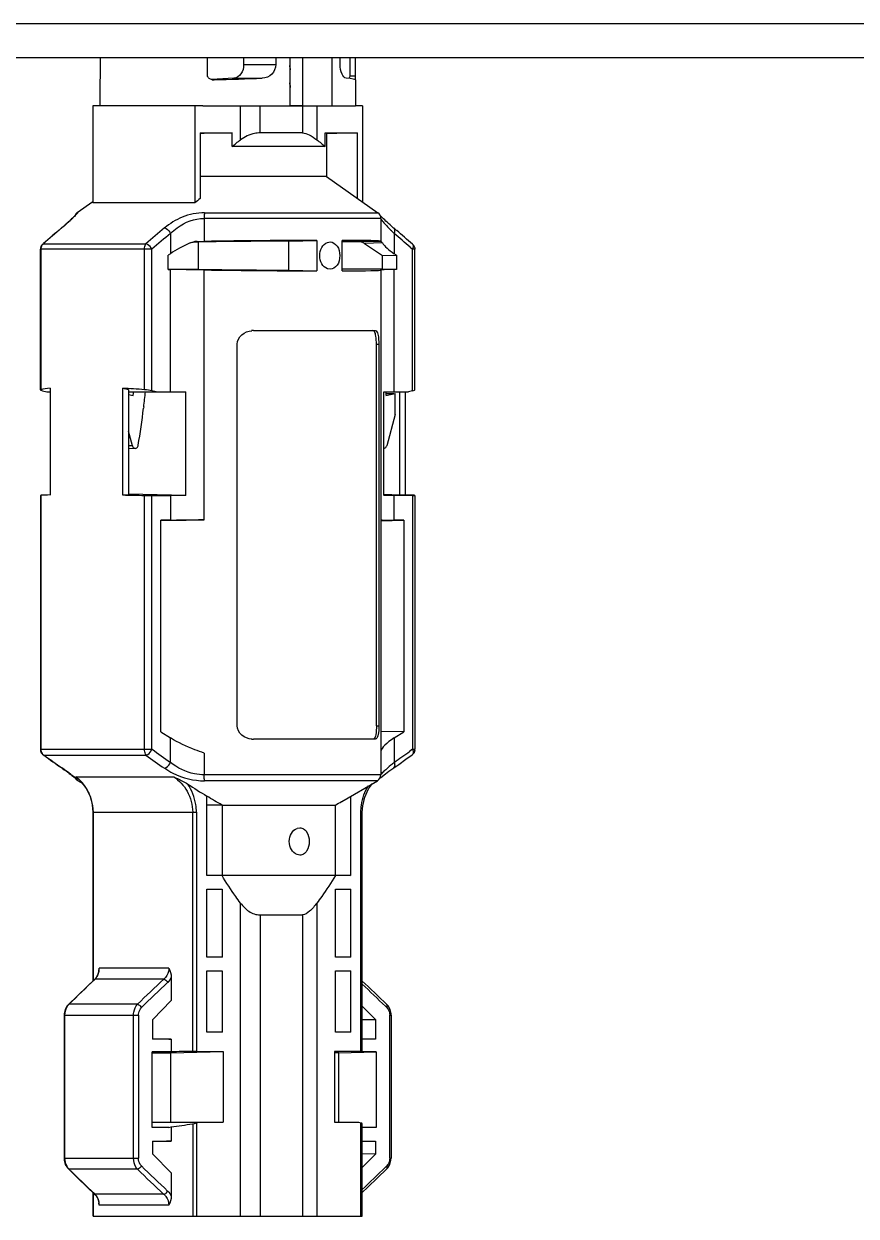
# Model space of a CAD drawing. Header units: millimetres. Extents: x 10297564 to 11610295, y -9287743 to -8409454.
# Drawn here: x 10487230 to 10488456, y -9102370 to -9100614 of the extents above; entities that cross this region are included whole.
import ezdxf

# ---------------------------------------------------------------- set-up
doc = ezdxf.new("R2010")
doc.units = ezdxf.units.MM
doc.header["$LTSCALE"] = 100
doc.layers.add('-0', color=7, linetype='Continuous')

# ---------------------------------------------------------------- blocks, each defined once
blk = doc.blocks.new('인버터 외형도')
at = {"layer": '-0', "linetype": 'Continuous'}
for p, q in [((99025.7, 35682.6), (86444.8, 35682.6)), ((99025.7, 35645), (86444.8, 35645)), ((88651.5, 35645), (88651.5, 35625.3)), ((88770.2, 35625.3), (88770.2, 35645)), ((88810.1, 35644.8), (88810.1, 35637.7)), ((88810.1, 35637.7), (88845.5, 35637.7)), ((88845.5, 35644.8), (88845.5, 35637.7)), ((88861.1, 35645), (88861.1, 35592.2)), ((88875.1, 35645), (88875.1, 35592.2)), ((88907.8, 35592.2), (88907.8, 35645)), ((88916.8, 35637.7), (88916.8, 35644.8)), ((88927.3, 35645), (88927.3, 35625.3)), ((88933.3, 35645), (88933.3, 35625.3)), ((88861.1, 35632), (88862, 35632)), ((88927.3, 35625.3), (88933.3, 35625.3)), ((88651.3, 35620.8), (88651.3, 35592.2)), ((88651.3, 35620.8), (88651.3, 35620.8)), ((88799.4, 35622.6), (88774.5, 35621.2)), ((88777.4, 35620.8), (88777.1, 35620.8)), ((88777.1, 35620.8), (88777.4, 35620.8)), ((88799.4, 35622.6), (88830.7, 35622.6)), ((88933.5, 35620.8), (88933.5, 35620.8)), ((88933.5, 35620.8), (88933.5, 35592.2)), ((88765, 35592.2), (88643.4, 35592.2)), ((88643.4, 35592.2), (88643.4, 35484.9)), ((88756.1, 35592.2), (88756.1, 35484.9)), ((88765, 35592.2), (88933.5, 35592.2)), ((88806.7, 35554.5), (88806.7, 35592.2)), ((88828.3, 35562.1), (88828.3, 35592.2)), ((88875.1, 35592.2), (88861.1, 35592.2)), ((88875.1, 35592.2), (88875.1, 35562.1)), ((88890.9, 35592.2), (88890.9, 35554.5)), ((88941.5, 35592.2), (88933.5, 35592.2)), ((88941.5, 35592.2), (88941.5, 35485.9)), ((88762.1, 35562.1), (88797.3, 35562.1)), ((88762.1, 35562.1), (88762.1, 35489.6)), ((88797.3, 35547), (88797.3, 35562.1)), ((88875.1, 35562.1), (88828.3, 35562.1)), ((88900.3, 35562.1), (88935.5, 35562.1)), ((88900.3, 35547), (88900.3, 35562.1)), ((88935.5, 35562.1), (88901.5, 35561.2)), ((88901.5, 35561.9), (88901.5, 35513.9)), ((88935.5, 35562.1), (88935.5, 35490.1)), ((88900.3, 35547), (88797.3, 35547)), ((88901.5, 35513.9), (88762.1, 35513.9)), ((88901.5, 35513.9), (88958.5, 35474)), ((88643.4, 35485.9), (88626.3, 35474)), ((88756.1, 35484.9), (88643.4, 35484.9)), ((88624.6, 35471.7), (88623.9, 35471)), ((88626.3, 35474), (88626.5, 35474)), ((88961.7, 35467.8), (88766.4, 35467.8)), ((88766.4, 35467.8), (88766.4, 35442.3)), ((88766.9, 35474), (88958.5, 35474)), ((88961.7, 35467.8), (88961.7, 35442.5)), ((88964.7, 35467.1), (88962.8, 35469)), ((88608.6, 35456.8), (88609.3, 35457.2)), ((88609, 35457.1), (88608.6, 35456.8)), ((88608.7, 35456.7), (88609.3, 35457.2)), ((88976.2, 35456.8), (88979.1, 35454.3)), ((88588.8, 35439.9), (88588.1, 35439.3)), ((88588.1, 35439.3), (88589, 35439.8)), ((88589, 35439.8), (88702, 35439.8)), ((88729.3, 35451.1), (88729.3, 35428.7)), ((88754.4, 35441.7), (88760.4, 35441.7)), ((88758.8, 35442.2), (88759.2, 35442.3)), ((88758.8, 35442.3), (88759.2, 35442.3)), ((88760.4, 35411.6), (88760.4, 35441.7)), ((88859.9, 35442.6), (88891, 35443.4)), ((88859.9, 35410.6), (88859.9, 35442.6)), ((88891, 35443.4), (88891, 35409.8)), ((88902.8, 35441.2), (88905.7, 35441.7)), ((88919, 35409.8), (88919, 35443.4)), ((88938.5, 35441.7), (88919, 35441.7)), ((88961.7, 35442.3), (88938.5, 35441.7)), ((88963.4, 35440.6), (88943.5, 35440.1)), ((88943.5, 35440.1), (88963.5, 35426.6)), ((88961.5, 35442.3), (88961.4, 35442.3)), ((88961.7, 35442.5), (88961.5, 35442.3)), ((88976.4, 35451.1), (88976.4, 35428.7)), ((88708.8, 35433.6), (88585.5, 35433.6)), ((88585.5, 35278.5), (88585.5, 35433.6)), ((88585.9, 35433.6), (88585.9, 35278.5)), ((88700.6, 35278.5), (88700.6, 35433.6)), ((88708.8, 35277.3), (88708.8, 35433.6)), ((88729.3, 35428.7), (88726.7, 35427)), ((88726.7, 35411.2), (88726.7, 35427)), ((88963.5, 35426.6), (88978.9, 35427)), ((88963.5, 35411.6), (88963.5, 35426.6)), ((88978.9, 35427), (88976.4, 35428.7)), ((88978.9, 35427), (88978.9, 35411.2)), ((88993.9, 35436.1), (88996.8, 35433.6)), ((88999.3, 35433.6), (88996.8, 35433.6)), ((88996.8, 35277.3), (88996.8, 35433.6)), ((88999.3, 35278.2), (88999.3, 35433.6)), ((88726.7, 35411.6), (88760.4, 35411.6)), ((88726.7, 35411.2), (88729.3, 35411.2)), ((88729.3, 35276.1), (88729.3, 35411.2)), ((88766.4, 35134.8), (88766.4, 35410.9)), ((88859.9, 35410.6), (88891, 35409.8)), ((88905.7, 35411.6), (88902.8, 35412.1)), ((88963.5, 35411.6), (88919, 35411.6)), ((88961.7, 35410.8), (88961.5, 35410.9)), ((88961.5, 35410.9), (88961.5, 35410.9)), ((88961.7, 35410.8), (88961.7, 34853.1)), ((88978.9, 35411.2), (88963.5, 35411.6)), ((88978.9, 35411.2), (88976.4, 35411.2)), ((88976.4, 35276.1), (88976.4, 35411.2)), ((88821.1, 35343.8), (88955.3, 35343.8)), ((88802.8, 34907.4), (88802.8, 35328.8)), ((88956.8, 35328.8), (88959.4, 35328.8)), ((88956.8, 34907.4), (88956.8, 35328.8)), ((88959.4, 35328.8), (88959.4, 34907.4)), ((88585.9, 35278.5), (88585.5, 35278.2)), ((88588, 35277.3), (88592.8, 35276.1)), ((88592.8, 35276.1), (88596.3, 35276.1)), ((88596.3, 35280.1), (88596.3, 35162.2)), ((88676.8, 35280.1), (88682.8, 35278.6)), ((88676.8, 35162.2), (88676.8, 35280.1)), ((88682.8, 35278.6), (88682.8, 35162.2)), ((88682.8, 35276.1), (88746.1, 35276.1)), ((88682.8, 35273.3), (88688, 35272.1)), ((88713.6, 35276.1), (88708.8, 35277.3)), ((88746.1, 35161.6), (88746.1, 35276.1)), ((88965.1, 35276.1), (88992.1, 35276.1)), ((88965.1, 35161.6), (88965.1, 35276.1)), ((88967, 35274.5), (88976.4, 35274.5)), ((88967.3, 35272.1), (88977.5, 35274.5)), ((88977.5, 35251.3), (88977.5, 35274.5)), ((88982.5, 35162.2), (88982.5, 35276.1)), ((88988.6, 35276.1), (88988.6, 35162.2)), ((88996.8, 35277.3), (88992.1, 35276.1)), ((88699.7, 35259.5), (88699.5, 35258)), ((88977.5, 35251.3), (88968.1, 35216.7)), ((88687.2, 35216.7), (88682.8, 35232.7)), ((88687.2, 35216.7), (88682.8, 35216.5)), ((88690.4, 35213.7), (88682.8, 35213.3)), ((88746.1, 35161.6), (88682.9, 35163.2)), ((88585.5, 35161.7), (88585.9, 35161.8)), ((88585.5, 35161.7), (88585.5, 34881.3)), ((88585.9, 35161.8), (88585.9, 34881.3)), ((88682.8, 35162.2), (88676.8, 35162.2)), ((88700.6, 34881.3), (88700.6, 35161.8)), ((88708.8, 35161.7), (88729.3, 35161.7)), ((88708.8, 34881.3), (88708.8, 35161.7)), ((88729.3, 35161.7), (88729.3, 35134.5)), ((88982.5, 35162.2), (88965.1, 35162.7)), ((88996.8, 35161.7), (88976.4, 35161.7)), ((88976.4, 35134.5), (88976.4, 35161.7)), ((88988.6, 35162.2), (88982.5, 35162.2)), ((88996.8, 35161.7), (88996.8, 34881.3)), ((88998.9, 35161.8), (88999.3, 35161.7)), ((88999.3, 35161.7), (88999.3, 34881.3)), ((88729.3, 35134.5), (88718.6, 35134.5)), ((88718.6, 34900.6), (88718.6, 35134.5)), ((88961.7, 35133.8), (88987, 35134.5)), ((88987, 35134.5), (88976.4, 35134.5)), ((88987, 35134.5), (88987, 34900.6)), ((88718.6, 34900.6), (88729.3, 34893.9)), ((88956.8, 34907.4), (88959.4, 34907.4)), ((88987, 34900.6), (88961.7, 34901)), ((88976.4, 34893.9), (88987, 34900.6)), ((88729.3, 34866.9), (88729.3, 34893.9)), ((88955.3, 34892.4), (88821.1, 34892.4)), ((88976.4, 34893.9), (88976.4, 34866.9)), ((88585.5, 34881.3), (88708.8, 34881.3)), ((88589.5, 34874.8), (88588.7, 34875.2)), ((88589.4, 34874.7), (88588.7, 34875.2)), ((88589.5, 34874.8), (88702.2, 34874.8)), ((88766.4, 34877.2), (88766.4, 34853.1)), ((88996.8, 34881.3), (88993.5, 34878.9)), ((88996.8, 34881.3), (88999.3, 34881.3)), ((88609.8, 34860.4), (88609.2, 34860.8)), ((88609.8, 34860.4), (88609.2, 34860.7)), ((88609.2, 34860.7), (88609.8, 34860.3)), ((88609.8, 34860.3), (88611.9, 34858.8)), ((88624.1, 34849.4), (88624.3, 34849.2)), ((88624.3, 34849.2), (88624.9, 34848.6)), ((88626, 34849.8), (88624.6, 34850.9)), ((88624.6, 34850.9), (88732.8, 34850.9)), ((88624.9, 34848.6), (88625, 34848.6)), ((88626, 34849.8), (88630.4, 34845.8)), ((88961.7, 34853.1), (88766.4, 34853.1)), ((88963.1, 34851.4), (88965.2, 34853.1)), ((88632.2, 34843.5), (88626.9, 34846.6)), ((88627.1, 34846.6), (88626.9, 34846.6)), ((88957.9, 34846.6), (88767, 34846.6)), ((88918.4, 34823.7), (88957.9, 34846.6)), ((88948.2, 34837.7), (88952.6, 34843.5)), ((88769.4, 34741.9), (88769.4, 34829.6)), ((88928.2, 34829.6), (88928.2, 34741.9)), ((88643.7, 34811.8), (88757.9, 34811.8)), ((88643.7, 34625.4), (88643.7, 34811.8)), ((88643.7, 34811.8), (88643.7, 34625.5)), ((88753.8, 34547.7), (88753.8, 34811.8)), ((88757.9, 34811.8), (88757.9, 34547.7)), ((88786.2, 34819.8), (88769.4, 34819.5)), ((88786.2, 34819.8), (88911.4, 34819.8)), ((88786.2, 34819.8), (88786.2, 34741.9)), ((88911.4, 34741.9), (88911.4, 34819.8)), ((88939.7, 34811.8), (88941.1, 34811.8)), ((88939.7, 34547.7), (88939.7, 34811.8)), ((88941.1, 34547.7), (88941.1, 34811.8)), ((88869.3, 34794.1), (88872.2, 34794.6)), ((88872.2, 34764.5), (88869.3, 34765)), ((88769.4, 34742.3), (88786.2, 34741.9)), ((88928.2, 34741.9), (88769.4, 34741.9)), ((88911.4, 34742.3), (88928.2, 34741.9)), ((88769.4, 34726.4), (88786.2, 34726.8)), ((88769.4, 34726.8), (88786.2, 34726.8)), ((88769.4, 34651.6), (88769.4, 34726.8)), ((88786.2, 34726.8), (88786.2, 34651.6)), ((88928.2, 34726.8), (88911.4, 34726.4)), ((88911.4, 34726.8), (88928.2, 34726.8)), ((88911.4, 34651.6), (88911.4, 34726.8)), ((88928.2, 34726.8), (88928.2, 34651.6)), ((88806.7, 34365.7), (88806.7, 34711.4)), ((88890.9, 34711.4), (88890.9, 34365.7)), ((88828.3, 34698.4), (88875.1, 34698.4)), ((88828.3, 34698.4), (88828.3, 34365.7)), ((88875.1, 34698.4), (88875.1, 34365.7)), ((88769.4, 34652), (88786.2, 34651.6)), ((88786.2, 34651.6), (88769.4, 34651.6)), ((88911.4, 34652), (88928.2, 34651.6)), ((88928.2, 34651.6), (88911.4, 34651.6)), ((88650.2, 34636.8), (88650.6, 34639.5)), ((88727.4, 34639.5), (88650.6, 34639.5)), ((88769.4, 34636.1), (88786.2, 34636.5)), ((88769.4, 34636.5), (88786.2, 34636.5)), ((88769.4, 34568.8), (88769.4, 34636.5)), ((88786.2, 34636.5), (88786.2, 34568.8)), ((88928.2, 34636.5), (88911.4, 34636.1)), ((88911.4, 34636.5), (88928.2, 34636.5)), ((88911.4, 34568.8), (88911.4, 34636.5)), ((88928.2, 34636.5), (88928.2, 34568.8)), ((88647, 34628.9), (88645.5, 34627.2)), ((88645.5, 34627.2), (88646.1, 34627.5)), ((88645.6, 34627.1), (88646.1, 34627.5)), ((88721.9, 34627.5), (88646.1, 34627.5)), ((88730.2, 34629.5), (88730.2, 34603.8)), ((88616.5, 34599.3), (88615.3, 34598)), ((88626.5, 34609), (88616.5, 34599.3)), ((88616.5, 34599.3), (88617.2, 34599.7)), ((88692.7, 34599.7), (88617.2, 34599.7)), ((88730.2, 34603.8), (88709.7, 34583)), ((88955.7, 34583), (88941.1, 34597.7)), ((88966.7, 34597.6), (88968.2, 34596.1)), ((88969.6, 34598), (88968.3, 34599.3)), ((88971.8, 34594.1), (88969.6, 34598)), ((88611.9, 34589.6), (88611.8, 34587.7)), ((88611.8, 34587.7), (88693.9, 34587.7)), ((88611.8, 34587.7), (88611.8, 34429.6)), ((88612.3, 34587.7), (88612.3, 34429.6)), ((88688.5, 34429.6), (88688.5, 34587.7)), ((88693.9, 34587.7), (88693.9, 34429.6)), ((88971.5, 34587.7), (88973, 34587.7)), ((88971.5, 34429.6), (88971.5, 34587.7)), ((88972.9, 34589.6), (88971.8, 34594.1)), ((88973, 34587.7), (88972.9, 34589.6)), ((88973, 34587.7), (88973, 34429.6)), ((88709.7, 34561.3), (88709.7, 34583)), ((88941.1, 34582.8), (88955.7, 34583)), ((88955.7, 34583), (88955.7, 34561.3)), ((88730.2, 34561.3), (88709.7, 34561.3)), ((88730.2, 34561.3), (88730.2, 34547.3)), ((88769.4, 34569.3), (88786.2, 34568.8)), ((88786.2, 34568.8), (88769.4, 34568.8)), ((88911.4, 34569.3), (88928.2, 34568.8)), ((88928.2, 34568.8), (88911.4, 34568.8)), ((88955.7, 34561.3), (88941.1, 34561.7)), ((88955.7, 34561.3), (88941.1, 34561.3)), ((88730.2, 34547.3), (88708.9, 34547.3)), ((88708.9, 34463.5), (88708.9, 34547.3)), ((88708.9, 34546.2), (88729.8, 34546.2)), ((88729.8, 34546.2), (88787.3, 34547.7)), ((88729.8, 34469.5), (88729.8, 34546.2)), ((88757.9, 34547.7), (88787.3, 34547.7)), ((88787.3, 34547.7), (88787.3, 34469.5)), ((88939.7, 34547.7), (88910.3, 34547.7)), ((88910.3, 34547.7), (88910.3, 34469.5)), ((88915.4, 34546.2), (88910.3, 34546.2)), ((88915.4, 34546.2), (88956.5, 34547.3)), ((88915.4, 34469.5), (88915.4, 34546.2)), ((88956.5, 34547.3), (88935.2, 34547.3)), ((88941.1, 34547.7), (88941.1, 34547.7)), ((88956.5, 34547.3), (88956.5, 34463.5)), ((88708.9, 34469.5), (88787.3, 34469.5)), ((88753.8, 34467.6), (88753.8, 34365.7)), ((88757.9, 34468.6), (88760.4, 34469.5)), ((88757.9, 34468.6), (88757.9, 34365.7)), ((88910.3, 34469.5), (88937.1, 34469.5)), ((88937.1, 34469.5), (88939.7, 34468.6)), ((88939.7, 34365.7), (88939.7, 34468.6)), ((88941.1, 34365.7), (88941.1, 34467.7)), ((88727.6, 34463.5), (88708.9, 34463.5)), ((88727.6, 34463.5), (88730.2, 34464.4)), ((88730.2, 34464.4), (88730.2, 34448.4)), ((88956.5, 34463.5), (88941.1, 34463.5)), ((88709.7, 34448.4), (88730.2, 34448.4)), ((88709.7, 34434.3), (88709.7, 34448.4)), ((88941.1, 34448.1), (88955.7, 34448.4)), ((88941.1, 34448.4), (88955.7, 34448.4)), ((88955.7, 34448.4), (88955.7, 34434.3)), ((88611.8, 34429.6), (88693.9, 34429.6)), ((88611.8, 34429.6), (88612, 34427.4)), ((88709.7, 34434.3), (88730.2, 34413.5)), ((88955.7, 34434.3), (88941.1, 34434.5)), ((88941.1, 34419.5), (88955.7, 34434.3)), ((88971.5, 34429.6), (88973, 34429.6)), ((88971.7, 34422.9), (88972.8, 34427.4)), ((88972.8, 34427.4), (88973, 34429.6)), ((88615.4, 34419.1), (88616.5, 34417.9)), ((88617.2, 34417.6), (88616.5, 34417.9)), ((88692.7, 34417.6), (88617.2, 34417.6)), ((88730.2, 34413.5), (88730.2, 34387.8)), ((88968.2, 34421.2), (88966.7, 34419.7)), ((88968.3, 34417.9), (88969.4, 34419.1)), ((88969.4, 34419.1), (88971.7, 34422.9)), ((88637.4, 34397.8), (88645.5, 34390.1)), ((88643.7, 34365.7), (88643.7, 34391.9)), ((88643.7, 34391.8), (88643.7, 34365.7)), ((88645.5, 34390.1), (88646.1, 34389.8)), ((88645.5, 34390.1), (88647.1, 34388.3)), ((88646.1, 34389.8), (88645.6, 34390.2)), ((88721.9, 34389.8), (88646.1, 34389.8)), ((88650.6, 34377.7), (88650.2, 34380.5)), ((88727.4, 34377.7), (88650.6, 34377.7)), ((88643.7, 34365.7), (88941.1, 34365.7))]:
    blk.add_line(p, q, dxfattribs=at)
for points in [[(88623.9, 35471), (88623.5, 35470.5), (88622.8, 35469.9), (88622, 35469), (88621.1, 35468.1), (88620.1, 35467.1), (88618.9, 35466), (88617.6, 35464.7), (88616.1, 35463.4), (88614.6, 35462), (88612.8, 35460.5)], [(88962.8, 35469), (88962, 35469.9), (88961.3, 35470.5), (88960.9, 35471)], [(88976.2, 35456.8), (88975.8, 35457.1), (88973.8, 35458.8), (88972, 35460.5), (88970.3, 35462), (88968.7, 35463.4), (88967.2, 35464.7), (88965.9, 35466), (88964.7, 35467.1)], [(88612.8, 35460.5), (88611, 35458.8), (88609, 35457.1)], [(88981.4, 34864.7), (88989.4, 34870.4), (88996.1, 34875.2)], [(88965.2, 34853.1), (88966.8, 34854.3), (88968.6, 34855.6), (88970.5, 34857.1), (88972.7, 34858.6), (88975, 34860.3), (88981.4, 34864.7)], [(88611.9, 34858.8), (88613.9, 34857.4), (88615.8, 34856), (88617.4, 34854.7), (88619, 34853.6), (88620.3, 34852.5), (88621.5, 34851.6), (88622.5, 34850.7), (88623.4, 34850), (88624.1, 34849.4)], [(88960.9, 34849.6), (88961.7, 34850.2), (88962.7, 34851), (88963.1, 34851.4)], [(88630.4, 34845.8), (88636.6, 34837.7), (88640.8, 34828.6), (88643.2, 34819), (88643.7, 34811.8)], [(88941.1, 34811.8), (88941.7, 34819), (88944, 34828.6), (88948.2, 34837.7)], [(88650.2, 34636.8), (88649.1, 34632.8), (88647, 34628.9)], [(88645.5, 34627.2), (88637.3, 34619.3), (88626.5, 34609)], [(88968.3, 34599.3), (88958.3, 34609), (88947.5, 34619.3), (88941.1, 34625.4)], [(88615.3, 34598), (88613, 34594.1), (88611.9, 34589.6)], [(88612, 34427.4), (88613.1, 34422.9), (88615.4, 34419.1)], [(88616.5, 34417.9), (88626.7, 34408.1), (88637.4, 34397.8)], [(88941.1, 34391.9), (88947.4, 34397.8), (88958.1, 34408.1), (88968.3, 34417.9)], [(88647.1, 34388.3), (88649.2, 34384.3), (88650.2, 34380.5)]]:
    blk.add_lwpolyline(points, dxfattribs=at)
for centre, radius, start, end in [((88777.1, 35630.9), 10.1, 260.4811, 270.0038), ((89195.2, 34922.7), 713.4, 127.3774, 127.9845), ((88523.6, 35567.8), 139.6, 314.3847, 314.9875), ((88630.6, 35467.8), 7.52, 125, 155.1938), ((88630.9, 35467.8), 7.57, 143.379, 150.2019), ((88954.2, 35467.8), 7.52, 0, 55), ((89927.4, 33894.9), 2044.2, 130.1754, 130.9049), ((89919.2, 33911.6), 2026.1, 130.3035, 131.0396), ((89918.1, 34023.2), 1867, 129.8166, 130.647), ((89162.1, 35639.8), 264.8, 224.521, 225.4645), ((87658.5, 33896.1), 2042.6, 49.0691, 49.7177), ((88593, 35433.6), 7.52, 130.9502, 137.9365), ((90033.8, 33905.9), 2022.3, 130.1728, 130.9344), ((88759.2, 35420.6), 21.6, 97.729, 100.1456), ((88759.3, 35419.6), 22.7, 95.9316, 97.7329), ((88759.5, 35417.8), 24.4, 91.4861, 95.8976), ((87664.9, 33897.7), 2032.9, 49.175, 49.8255), ((88593.9, 35433.6), 7.98, 162.6873, 179.9489), ((88593, 35433.6), 7.51, 145.7956, 154.6086), ((88593.1, 35433.6), 7.56, 137.917, 145.7673), ((88821.1, 35323.2), 20.7, 90.0178, 96.0543), ((88290.9, 35320.9), 400.1, 352.9913, 353.5763), ((87710.8, 35380.3), 996.3, 353.0369, 353.9966), ((89364.7, 35320.9), 400.3, 186.4237, 187.0084), ((87719.8, 35379.1), 987.2, 350.5595, 352.9518), ((88821.1, 34913.1), 20.7, 263.9944, 269.9844), ((88593.1, 34881.3), 7.54, 179.9859, 210.1827), ((88593.9, 34881.3), 7.97, 180.0548, 198.8907), ((88593.2, 34880.8), 7.07, 231.5549, 238.609), ((89743.4, 36490), 1985.2, 234.4596, 235.158), ((89746.8, 36488.1), 1985.4, 234.3466, 235.0449), ((89777.8, 36392.6), 1860.3, 234.6772, 235.4522), ((89856.2, 36485.7), 1972.4, 234.4317, 235.1577), ((87885.8, 36434), 1909.2, 304.8349, 305.4623), ((88991.8, 34881.3), 7.54, 351.0107, 0.0143), ((89126.8, 34681.5), 238.7, 129.0518, 130.1969), ((88536.6, 34745.8), 135.7, 50.9971, 51.2894), ((88630.6, 34853.1), 7.52, 211.9423, 240.002), ((88602.4, 34819.3), 38.6, 52.3086, 54.9206), ((88630.8, 34853.1), 7.49, 213.9047, 215.8572), ((88600.8, 34817.3), 41.2, 43.2901, 52.2515), ((88954.2, 34853.1), 7.52, 299.998, 0), ((88593.2, 34812.1), 50.5, 18.0457, 19.3903), ((88592.5, 34811.9), 51.2, 8.7078, 18.0305), ((88731.2, 35147.6), 374.1, 298.7983, 300.0164), ((88592.1, 34811.8), 51.6, 3.0336, 8.7108), ((88593.3, 34811.9), 50.4, 359.9414, 3.0349), ((88631, 34639.5), 19.6, 347.0021, 0.0446), ((90901.3, 32252.9), 3274.9, 133.5338, 134.2253), ((90673.8, 32550.1), 2850.5, 133.2165, 134.0271), ((90876.6, 32352.1), 3128.2, 133.4275, 134.164), ((86778.6, 32341.8), 3142.6, 45.8725, 46.5171), ((88626.1, 34590.1), 13.1, 132.8914, 135.8956), ((88626.1, 34427.2), 13.1, 224.1092, 227.1119), ((90878.4, 36740.6), 3241.9, 225.7711, 226.4696), ((90681.6, 36475.2), 2861.7, 225.9744, 226.7819), ((90876.5, 36665.1), 3128.1, 225.8361, 226.5725), ((86778.6, 36675.4), 3142.6, 313.4829, 314.1275), ((88631, 34377.8), 19.6, 359.9553, 13.0048)]:
    blk.add_arc(centre, radius, start, end, dxfattribs=at)
for centre, major_axis, ratio, start_param, end_param in [((88792.4, 35657.5), (-74, 349), 0.176927, -1.681597, -1.668173), ((88792.4, 35625.3), (141.1, 4.5), 0.028613, -1.678421, -1.296739), ((88792.4, 35638.4), (-74, 349), 0.176927, -1.682258, -1.668177), ((88792.4, 35610.1), (96.2, 25.5), 0.213068, -0.834354, -0.820256), ((88792.4, 35625.3), (141.1, -4.5), 0.028613, 0.000911, 0.380599), ((88792.4, 35560.6), (109.1, 1.3), 0.01297, 1.52577, 1.852745), ((88759.5, 35429.9), (44.9, 19.1), 0.270365, 1.644981, 2.189344), ((88759.5, 35442.8), (45.1, 0.5), 0.01297, -1.576436, -1.416778), ((88792.4, 35440.5), (124.2, 1.5), 0.01297, 0.996205, 1.831472), ((88792.4, 35440.5), (169.3, 2), 0.01297, 0.948948, 1.724815), ((88792.4, 35440.5), (169.3, 2), 0.01297, -0.000152, 0.726266), ((88938.5, 35426.6), (0, 15.1), 0.743145, -0.463211, 0.000376), ((89006.6, 35442.8), (45.1, 0.5), 0.01297, -3.042097, -3.031536), ((89006.6, 35429.9), (44.8, -17.8), 0.310322, -2.725388, -2.181025), ((88759.5, 35410.4), (45.1, -0.5), 0.01297, 1.416778, 2.303986), ((88792.4, 35412.7), (124.2, -1.5), 0.01297, -1.831472, -0.996205), ((88792.4, 35412.7), (169.3, -2), 0.01297, -1.724815, -0.948948), ((88792.4, 35412.7), (169.3, -2), 0.01297, -0.726266, 0.000152), ((89006.6, 35410.4), (45.1, -0.5), 0.01297, 8.587171, 9.42493), ((88593, 35277.3), (7.52, -1), 0.115967, 3.156999, 3.994756), ((88792.4, 35243.1), (218.2, -29), 0.115967, 2.703446, 2.827696), ((88792.4, 35243.1), (218.2, -29), 0.115967, 2.020223, 2.144473), ((88703.8, 35277.3), (7.52, -1), 0.115967, 0.853164, 2.020223), ((88991.8, 35277.3), (7.52, 1), 0.115967, -0.853164, -0.015407), ((88792.4, 35163.3), (218.2, 2.5), 0.01297, 2.687889, 2.812139), ((88792.4, 35163.3), (218.2, -2.5), 0.01297, -2.128916, -2.004666), ((88703.8, 35161.8), (7.52, -0.09), 0.01297, -2.004666, -0.837607), ((88759.5, 35160.9), (45.1, -0.5), 0.01297, 1.871369, 2.303986), ((89006.6, 35160.9), (45.1, -0.5), 0.01297, 2.303986, 2.736603), ((88792.4, 35163.3), (218.2, -2.5), 0.01297, 0.329453, 0.453703), ((88991.8, 35161.8), (7.52, -0.09), 0.01297, -0.837607, 0.000151), ((88792.4, 35132.9), (169.3, 2), 0.01297, 1.724815, 2.022101), ((88759.5, 35135.3), (45.1, 0.5), 0.01297, -2.303986, -1.416778), ((89006.6, 35135.3), (45.1, 0.5), 0.01297, -3.074724, -2.303986), ((89006.6, 34893), (44.9, 16.5), 0.290595, 2.197128, 2.964601), ((88792.4, 34562.3), (150.5, -1.8), 0.01297, -2.153603, -1.996886), ((88792.4, 34546.2), (150.5, 1.8), 0.01297, 1.830353, 1.996886), ((88754.9, 34547.6), (4.51, 0.05), 0.01297, 0.837607, 1.830353), ((88792.4, 34546.2), (150.5, 1.8), 0.01297, -0.321673, -0.15514), ((88936.6, 34547.6), (4.51, 0.05), 0.01297, -0.000151, 0.837607), ((88792.4, 34501.4), (150.4, 30.9), 0.172246, -2.032414, -1.865881), ((88754.9, 34468.6), (4.51, 0.93), 0.172246, -1.865881, -0.873135), ((88936.6, 34468.6), (4.51, -0.93), 0.172246, 0.035376, 0.873135), ((88792.4, 34447.4), (150.5, 1.8), 0.01297, 1.996886, 2.153603)]:
    blk.add_ellipse(centre, major_axis=major_axis, ratio=ratio, start_param=start_param, end_param=end_param, dxfattribs=at)
for points, knots in [([(88810.1, 35637.7), (88810.1, 35634), (88808.6, 35627.2), (88802.4, 35622.8), (88799.4, 35622.6)], [0, 0, 0, 0, 0.549893, 1, 1, 1, 1]), ([(88845.5, 35637.7), (88845.5, 35633.8), (88842.3, 35625.8), (88834.5, 35622.8), (88830.7, 35622.6)], [0, 0, 0, 0, 0.50619, 1, 1, 1, 1]), ([(88923.4, 35622.6), (88921.4, 35622.8), (88917.6, 35628.6), (88916.8, 35634), (88916.8, 35637.7)], [0, 0, 0, 0, 0.363854, 1, 1, 1, 1]), ([(88651.5, 35625.3), (88651.5, 35624.2), (88651.4, 35622.7), (88651.4, 35621.1), (88651.3, 35620.8)], [0, 0, 0, 0, 0.762308, 1, 1, 1, 1]), ([(88775.4, 35620.9), (88774.2, 35621.1), (88771.9, 35621.9), (88770.2, 35624.1), (88770.2, 35625.3)], [0, 0, 0, 0, 0.50589, 1, 1, 1, 1]), ([(88933.3, 35625.3), (88933.3, 35624.2), (88933.4, 35622.7), (88933.4, 35621.1), (88933.5, 35620.8)], [0, 0, 0, 0, 0.762308, 1, 1, 1, 1]), ([(88828.3, 35562.1), (88826.2, 35562.1), (88818.5, 35561.4), (88811.2, 35557.9), (88806.7, 35554.5)], [0, 0, 0, 0, 0.264807, 1, 1, 1, 1]), ([(88875.1, 35562.1), (88877.7, 35562.1), (88883.4, 35559.9), (88888.3, 35556.5), (88890.9, 35554.5)], [0, 0, 0, 0, 0.431555, 1, 1, 1, 1]), ([(88621.3, 35468), (88620.4, 35467.2), (88616.6, 35463.5), (88612.5, 35460), (88609.3, 35457.2)], [0, 0, 0, 0, 0.212649, 1, 1, 1, 1]), ([(88626.5, 35474), (88626.6, 35474), (88626.2, 35473.2), (88625.1, 35472.1), (88623.5, 35470.2), (88622.3, 35469.1)], [0, 0, 0, 0, 0.05236, 0.238674, 1, 1, 1, 1]), ([(88766.9, 35474), (88758.5, 35474), (88742.4, 35470.6), (88728.6, 35462), (88722.6, 35457.2)], [0, 0, 0, 0, 0.523498, 1, 1, 1, 1]), ([(88729.3, 35451.1), (88731.6, 35453.4), (88742, 35462.2), (88755.9, 35467.8), (88766.4, 35467.8)], [0, 0, 0, 0, 0.237832, 1, 1, 1, 1]), ([(88766.9, 35474), (88766.8, 35473.6), (88766.5, 35471.6), (88766.4, 35469.5), (88766.4, 35467.8)], [0, 0, 0, 0, 0.20177, 1, 1, 1, 1]), ([(88961.7, 35467.2), (88961.8, 35467.1), (88962.3, 35466.4), (88962.8, 35465.7), (88963.3, 35465.2)], [0, 0, 0, 0, 0.182807, 1, 1, 1, 1]), ([(88722.6, 35457.2), (88723.3, 35457.1), (88726.1, 35455.7), (88728.3, 35453.2), (88729.3, 35451.1)], [0, 0, 0, 0, 0.220863, 1, 1, 1, 1]), ([(88963.3, 35465.2), (88963.9, 35464.4), (88967.1, 35460.6), (88970.5, 35457), (88973.3, 35454.2)], [0, 0, 0, 0, 0.189697, 1, 1, 1, 1]), ([(88976.4, 35451.1), (88976.6, 35451.6), (88977.3, 35453.4), (88977.3, 35455.9), (88976.2, 35456.8)], [0, 0, 0, 0, 0.304165, 1, 1, 1, 1]), ([(88700.6, 35433.6), (88700.6, 35434.2), (88700.8, 35436.3), (88701.2, 35438.5), (88702, 35439.8)], [0, 0, 0, 0, 0.282228, 1, 1, 1, 1]), ([(88708.8, 35433.6), (88707.8, 35435.8), (88705.6, 35438.3), (88702.7, 35439.6), (88702, 35439.8)], [0, 0, 0, 0, 0.775068, 1, 1, 1, 1]), ([(88902.8, 35412.1), (88897.5, 35413.9), (88890.9, 35426.6), (88897.5, 35439.3), (88902.8, 35441.2)], [0, 0, 0, 0, 0.500013, 1, 1, 1, 1]), ([(88905.7, 35441.7), (88908.6, 35441.7), (88915, 35437.2), (88917, 35426.6), (88915, 35416), (88908.6, 35411.6), (88905.7, 35411.6)], [0, 0, 0, 0, 0.222178, 0.499986, 0.777813, 1, 1, 1, 1]), ([(88961.7, 35442.3), (88961.8, 35442.3), (88962.2, 35442.1), (88962.5, 35441.7), (88962.7, 35441.5)], [0, 0, 0, 0, 0.150118, 1, 1, 1, 1]), ([(88996.8, 35433.6), (88997.1, 35434.2), (88997.8, 35435.9), (88997.7, 35438.4), (88996.7, 35439.3)], [0, 0, 0, 0, 0.316432, 1, 1, 1, 1]), ([(88802.8, 35328.8), (88802.8, 35332.7), (88807.3, 35340.5), (88815, 35343.3), (88819, 35343.7)], [0, 0, 0, 0, 0.497288, 1, 1, 1, 1]), ([(88956.8, 35328.8), (88956.8, 35331.8), (88956.5, 35336.5), (88955.5, 35341.4), (88954.5, 35342.9)], [0, 0, 0, 0, 0.626461, 1, 1, 1, 1]), ([(88955.3, 35343.8), (88957, 35343.8), (88959.4, 35337), (88959.4, 35332.5), (88959.4, 35328.8)], [0, 0, 0, 0, 0.305985, 1, 1, 1, 1]), ([(88687.2, 35216.7), (88687.3, 35216.2), (88687.8, 35214.8), (88689.4, 35213.6), (88690.4, 35213.7)], [0, 0, 0, 0, 0.290467, 1, 1, 1, 1]), ([(88690.4, 35213.7), (88691.6, 35213.7), (88693.1, 35215.2), (88693.5, 35216.7), (88693.6, 35217.2)], [0, 0, 0, 0, 0.709394, 1, 1, 1, 1]), ([(88965.1, 35213.7), (88966.1, 35213.7), (88967.5, 35214.9), (88968, 35216.3), (88968.1, 35216.7)], [0, 0, 0, 0, 0.712397, 1, 1, 1, 1]), ([(88819, 34892.5), (88815.1, 34892.9), (88807.3, 34895.7), (88802.8, 34903.5), (88802.8, 34907.4)], [0, 0, 0, 0, 0.502891, 1, 1, 1, 1]), ([(88956.8, 34907.4), (88956.8, 34904), (88956.5, 34899.3), (88955.2, 34893.5), (88953.7, 34892.6)], [0, 0, 0, 0, 0.661888, 1, 1, 1, 1]), ([(88959.4, 34907.4), (88959.4, 34903.7), (88959.5, 34899.2), (88957, 34892.4), (88955.3, 34892.4)], [0, 0, 0, 0, 0.694228, 1, 1, 1, 1]), ([(88766.4, 34877.2), (88763, 34878.3), (88750.2, 34882.8), (88737.7, 34888.6), (88729.3, 34893.9)], [0, 0, 0, 0, 0.265541, 1, 1, 1, 1]), ([(88702.2, 34874.8), (88702, 34875.2), (88700.9, 34877.2), (88700.6, 34879.5), (88700.6, 34881.3)], [0, 0, 0, 0, 0.201348, 1, 1, 1, 1]), ([(88702.2, 34874.8), (88702.9, 34875), (88705.8, 34876.3), (88707.9, 34879), (88708.8, 34881.3)], [0, 0, 0, 0, 0.221055, 1, 1, 1, 1]), ([(88996.8, 34881.3), (88997.1, 34880.7), (88997.7, 34878.7), (88997.3, 34876), (88996.2, 34875.2)], [0, 0, 0, 0, 0.313064, 1, 1, 1, 1]), ([(88621.5, 34851.8), (88620.7, 34852.4), (88616.9, 34855.4), (88612.9, 34858.2), (88609.8, 34860.4)], [0, 0, 0, 0, 0.21206, 1, 1, 1, 1]), ([(88722.9, 34860.4), (88723.5, 34860.6), (88726.3, 34861.9), (88728.4, 34864.6), (88729.3, 34866.9)], [0, 0, 0, 0, 0.215519, 1, 1, 1, 1]), ([(88722.9, 34860.4), (88725.8, 34858.4), (88739.1, 34850.5), (88755, 34846.4), (88767, 34846.6)], [0, 0, 0, 0, 0.227807, 1, 1, 1, 1]), ([(88766.4, 34853.1), (88762.9, 34853.1), (88749.5, 34854.5), (88736.9, 34860.7), (88729.3, 34866.9)], [0, 0, 0, 0, 0.262712, 1, 1, 1, 1]), ([(88972.7, 34863.9), (88970.1, 34861.7), (88966.4, 34858.2), (88962.5, 34854.8), (88961.6, 34853.4)], [0, 0, 0, 0, 0.66217, 1, 1, 1, 1]), ([(88976.4, 34866.9), (88976.6, 34866.3), (88977.2, 34864.3), (88976.9, 34861.6), (88975.6, 34860.7)], [0, 0, 0, 0, 0.300977, 1, 1, 1, 1]), ([(88624.8, 34849), (88624.6, 34849.1), (88623.7, 34849.9), (88622.7, 34850.7), (88622, 34851.3)], [0, 0, 0, 0, 0.218484, 1, 1, 1, 1]), ([(88627.1, 34846.6), (88627.3, 34846.5), (88625.8, 34848.2), (88625.5, 34848.4), (88624.8, 34849)], [0, 0, 0, 0, 0.212302, 1, 1, 1, 1]), ([(88732.8, 34850.9), (88738.9, 34847), (88749.6, 34835.3), (88753.7, 34819.8), (88753.8, 34811.8)], [0, 0, 0, 0, 0.473305, 1, 1, 1, 1]), ([(88732.8, 34850.9), (88734.1, 34850.3), (88739.4, 34847.9), (88744.7, 34845.3), (88748.3, 34843)], [0, 0, 0, 0, 0.260338, 1, 1, 1, 1]), ([(88767, 34846.6), (88766.9, 34847), (88766.5, 34849.1), (88766.4, 34851.3), (88766.4, 34853.1)], [0, 0, 0, 0, 0.189875, 1, 1, 1, 1]), ([(88640.8, 34828.8), (88640.3, 34830.5), (88637.8, 34836.5), (88634.1, 34842), (88630.8, 34845.5)], [0, 0, 0, 0, 0.263749, 1, 1, 1, 1]), ([(88757.9, 34811.8), (88758, 34814.7), (88757.1, 34825.6), (88752.8, 34836.3), (88748.3, 34843)], [0, 0, 0, 0, 0.261415, 1, 1, 1, 1]), ([(88939.7, 34811.8), (88939.6, 34814.5), (88940.4, 34824.7), (88944, 34834.7), (88948, 34841.1)], [0, 0, 0, 0, 0.260017, 1, 1, 1, 1]), ([(88869.3, 34765), (88863.9, 34766.9), (88857.1, 34779.5), (88863.9, 34792.2), (88869.3, 34794)], [0, 0, 0, 0, 0.500017, 1, 1, 1, 1]), ([(88872.2, 34794.6), (88873.6, 34794.6), (88876.7, 34793.7), (88881.4, 34788.7), (88883.4, 34779.5), (88881.4, 34770.4), (88876.7, 34765.3), (88873.6, 34764.5), (88872.2, 34764.5)], [0, 0, 0, 0, 0.10785, 0.225217, 0.500002, 0.774789, 0.892152, 1, 1, 1, 1]), ([(88806.7, 34711.4), (88804.8, 34713.8), (88797.6, 34723.7), (88791, 34734), (88786.2, 34741.9)], [0, 0, 0, 0, 0.24678, 1, 1, 1, 1]), ([(88911.4, 34741.9), (88906.6, 34734), (88900, 34723.7), (88892.8, 34713.8), (88890.9, 34711.4)], [0, 0, 0, 0, 0.753221, 1, 1, 1, 1]), ([(88806.7, 34711.4), (88809.3, 34708), (88815.2, 34701.6), (88823.9, 34698.4), (88828.3, 34698.4)], [0, 0, 0, 0, 0.497164, 1, 1, 1, 1]), ([(88890.9, 34711.4), (88888.5, 34708.2), (88884.2, 34703), (88878, 34698.4), (88875.1, 34698.4)], [0, 0, 0, 0, 0.578931, 1, 1, 1, 1]), ([(88727.4, 34639.5), (88727.4, 34638.3), (88727, 34633.9), (88724.5, 34629.6), (88721.9, 34627.5)], [0, 0, 0, 0, 0.265303, 1, 1, 1, 1]), ([(88721.9, 34627.5), (88722.3, 34627.4), (88724.1, 34626.7), (88725.5, 34625.2), (88726.2, 34623.9)], [0, 0, 0, 0, 0.221557, 1, 1, 1, 1]), ([(88688.5, 34587.7), (88688.5, 34588.8), (88688.9, 34593.1), (88690.6, 34597.4), (88692.7, 34599.7)], [0, 0, 0, 0, 0.269873, 1, 1, 1, 1]), ([(88692.7, 34599.7), (88693.2, 34599.6), (88695, 34598.9), (88696.4, 34597.4), (88697.2, 34596.1)], [0, 0, 0, 0, 0.222896, 1, 1, 1, 1]), ([(88968.2, 34596.1), (88968.4, 34596.4), (88968.8, 34597.4), (88968.9, 34598.8), (88968.3, 34599.3)], [0, 0, 0, 0, 0.318455, 1, 1, 1, 1]), ([(88693.9, 34587.7), (88693.9, 34588.5), (88694.2, 34591.5), (88695.6, 34594.5), (88697.2, 34596.1)], [0, 0, 0, 0, 0.267493, 1, 1, 1, 1]), ([(88692.7, 34417.6), (88692.1, 34418.3), (88689.5, 34421.8), (88688.5, 34426.3), (88688.5, 34429.6)], [0, 0, 0, 0, 0.228927, 1, 1, 1, 1]), ([(88697.2, 34421.2), (88696.6, 34421.7), (88694.7, 34424.1), (88693.9, 34427.3), (88693.9, 34429.6)], [0, 0, 0, 0, 0.233126, 1, 1, 1, 1]), ([(88697.2, 34421.2), (88696.4, 34419.9), (88695, 34418.4), (88693.2, 34417.7), (88692.7, 34417.6)], [0, 0, 0, 0, 0.777114, 1, 1, 1, 1]), ([(88968.3, 34417.9), (88968.5, 34418.1), (88969.1, 34419.1), (88968.6, 34420.4), (88968.2, 34421.2)], [0, 0, 0, 0, 0.200448, 1, 1, 1, 1]), ([(88721.9, 34389.8), (88722.3, 34389.9), (88724.1, 34390.6), (88725.5, 34392.1), (88726.2, 34393.4)], [0, 0, 0, 0, 0.220217, 1, 1, 1, 1]), ([(88721.9, 34389.8), (88722.8, 34389.1), (88725.9, 34385.8), (88727.4, 34381.2), (88727.4, 34377.7)], [0, 0, 0, 0, 0.238011, 1, 1, 1, 1])]:
    blk.add_open_spline(points, degree=3, knots=knots, dxfattribs=at)
for points in [[(88927.3, 35625.3), (88927.3, 35624.3), (88927, 35623.1), (88926.4, 35622.2)], [(88797.3, 35547), (88800.3, 35549.6), (88803.5, 35552.1), (88806.7, 35554.5)], [(88890.9, 35554.5), (88894.1, 35552.1), (88897.3, 35549.6), (88900.3, 35547)], [(88624.8, 35472.3), (88625.3, 35473), (88625.9, 35473.5), (88626.5, 35474)], [(88589, 35439.8), (88588.3, 35439.3), (88587.8, 35438.7), (88587.3, 35438.1)], [(88751, 35440.6), (88752.4, 35441.2), (88753.9, 35441.6), (88755.4, 35441.9)], [(88962.7, 35441.5), (88963, 35441.2), (88963.2, 35440.9), (88963.4, 35440.6)], [(88996.7, 35439.3), (88998.3, 35437.9), (88999.3, 35435.7), (88999.3, 35433.6)], [(88586.2, 35436.8), (88585.8, 35435.8), (88585.5, 35434.7), (88585.5, 35433.6)], [(88587.3, 35438.1), (88586.9, 35437.4), (88586.5, 35436.7), (88586.3, 35436)], [(88954.5, 35342.9), (88954.1, 35343.4), (88953.6, 35343.8), (88952.9, 35343.8)], [(88586.4, 34878.7), (88586.8, 34877.4), (88587.7, 34876.2), (88588.8, 34875.3)], [(88586.5, 34877.5), (88587.1, 34876.6), (88587.8, 34875.8), (88588.7, 34875.2)], [(88998.3, 34877.5), (88997.8, 34876.6), (88997, 34875.8), (88996.2, 34875.2)], [(88999.2, 34880.1), (88999.1, 34879.2), (88998.7, 34878.3), (88998.3, 34877.5)], [(88627.1, 34846.6), (88626.2, 34847.1), (88625.3, 34847.8), (88624.7, 34848.7)], [(88748.3, 34843), (88755.3, 34838.4), (88762.3, 34833.9), (88769.4, 34829.6)], [(88786.2, 34819.8), (88780.5, 34822.9), (88774.9, 34826.2), (88769.4, 34829.6)], [(88727.4, 34639.5), (88729, 34636.4), (88730.2, 34633), (88730.2, 34629.5)], [(88646.1, 34627.5), (88647.1, 34628.5), (88647.9, 34629.7), (88648.6, 34630.9)], [(88648.6, 34630.9), (88649.3, 34632.2), (88649.8, 34633.7), (88650.1, 34635.1)], [(88730.2, 34629.5), (88729.2, 34627.4), (88727.8, 34625.5), (88726.2, 34623.9)], [(88614.6, 34596.5), (88613.1, 34593.8), (88612.3, 34590.7), (88612.3, 34587.7)], [(88616.7, 34599.2), (88615.9, 34598.4), (88615.2, 34597.4), (88614.6, 34596.5)], [(88968.2, 34596.1), (88969.6, 34594.7), (88970.6, 34592.8), (88971.1, 34590.8)], [(88971.1, 34590.8), (88971.3, 34589.8), (88971.5, 34588.7), (88971.5, 34587.7)], [(88612.3, 34429.6), (88612.3, 34426.6), (88613.1, 34423.4), (88614.6, 34420.8)], [(88971.1, 34426.4), (88970.6, 34424.5), (88969.6, 34422.6), (88968.2, 34421.2)], [(88971.5, 34429.6), (88971.5, 34428.5), (88971.3, 34427.5), (88971.1, 34426.4)], [(88614.6, 34420.8), (88615.2, 34419.8), (88615.9, 34418.9), (88616.7, 34418.1)], [(88648.6, 34386.3), (88647.9, 34387.6), (88647.1, 34388.8), (88646.1, 34389.8)], [(88650.1, 34382.2), (88649.8, 34383.6), (88649.3, 34385), (88648.6, 34386.3)], [(88726.2, 34393.4), (88727.8, 34391.8), (88729.2, 34389.8), (88730.2, 34387.8)], [(88730.2, 34387.8), (88730.2, 34384.3), (88729, 34380.8), (88727.4, 34377.7)]]:
    blk.add_open_spline(points, degree=3, dxfattribs=at)

msp = doc.modelspace()

# ---------------------------------------------------------------- block references
at = {"xscale": 1.333333333333333, "yscale": 1.333333333333333, "zscale": 1.333333333333333}
msp.add_blockref('인버터 외형도', (10369140.6, -9148191), dxfattribs=at)

doc.saveas('drawing.dxf')
